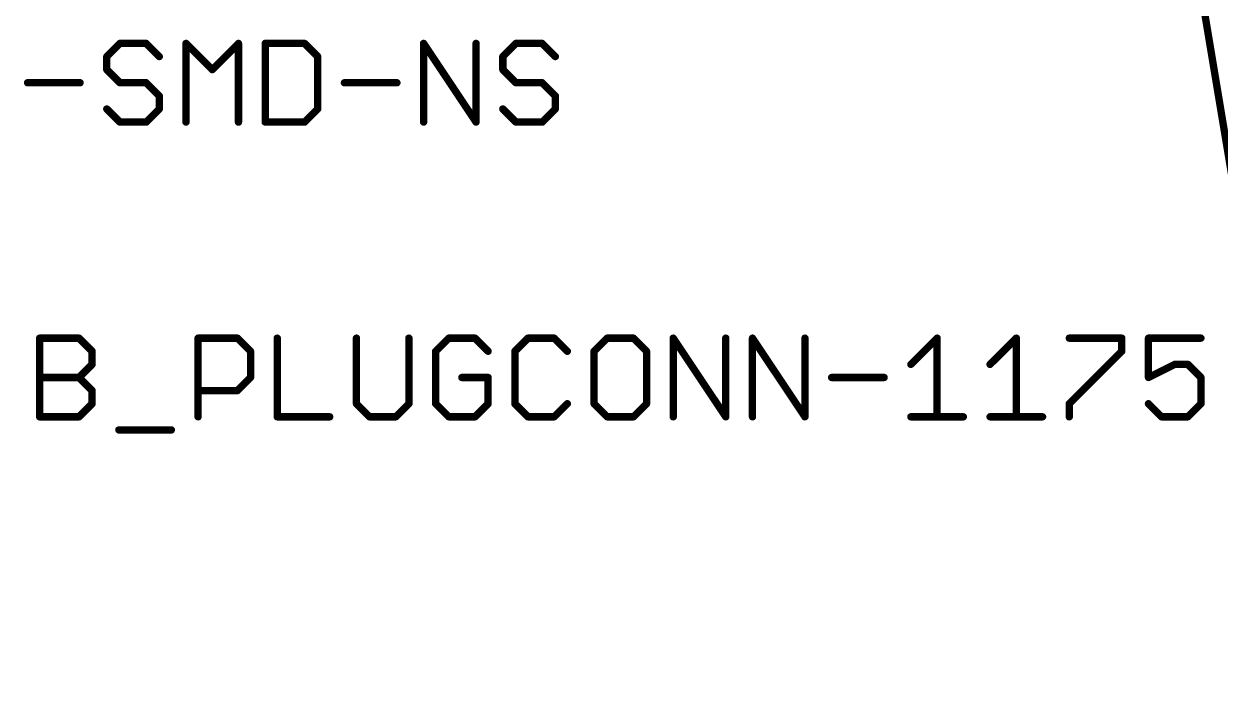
# Model space of a CAD drawing. Extents: x -12 to 175, y 0 to 78.
# Drawn here: x 130.78 to 155.51, y 12.62 to 26.24 of the extents above; entities that cross this region are included whole.
import ezdxf

# ---------------------------------------------------------------- set-up
doc = ezdxf.new("R2010")
doc.units = 0
doc.layers.add('91', color=82, linetype='CONTINUOUS')
doc.layers.add('96', color=253, linetype='CONTINUOUS')

msp = doc.modelspace()

# ---------------------------------------------------------------- linework, layer by layer
at = {"layer": '91', "const_width": 0.1524}
msp.add_lwpolyline([(157.48, 12.7), (154.94, 27.94)], dxfattribs=at)
at = {"layer": '96', "const_width": 0.1524}
for points in [[(132.7644, 25.8332), (132.4932, 25.562)], [(133.3067, 25.8332), (132.7644, 25.8332)], [(133.5779, 25.562), (133.3067, 25.8332)], [(134.1304, 24.2062), (134.1304, 25.8332)], [(134.1304, 25.8332), (134.6727, 25.2909)], [(134.6727, 25.2909), (135.2151, 25.8332)], [(135.2151, 25.8332), (135.2151, 24.2062)], [(135.7675, 25.8332), (135.7675, 24.2062)], [(136.581, 25.8332), (135.7675, 25.8332)], [(136.8522, 25.562), (136.581, 25.8332)], [(139.0419, 24.2062), (139.0419, 25.8332)], [(139.0419, 25.8332), (140.1265, 24.2062)], [(140.1265, 24.2062), (140.1265, 25.8332)], [(140.9502, 25.8332), (140.679, 25.562)], [(141.4925, 25.8332), (140.9502, 25.8332)], [(141.7637, 25.562), (141.4925, 25.8332)], [(132.4932, 25.562), (132.4932, 25.2909)], [(136.8522, 24.4774), (136.8522, 25.562)], [(140.679, 25.562), (140.679, 25.2909)], [(132.4932, 25.2909), (132.7644, 25.0197)], [(140.679, 25.2909), (140.9502, 25.0197)], [(130.8561, 25.0197), (131.9407, 25.0197)], [(132.7644, 25.0197), (133.3067, 25.0197)], [(133.3067, 25.0197), (133.5779, 24.7485)], [(137.4047, 25.0197), (138.4894, 25.0197)], [(140.9502, 25.0197), (141.4925, 25.0197)], [(141.4925, 25.0197), (141.7637, 24.7485)], [(133.5779, 24.7485), (133.5779, 24.4774)], [(141.7637, 24.7485), (141.7637, 24.4774)], [(132.7644, 24.2062), (132.4932, 24.4774)], [(133.5779, 24.4774), (133.3067, 24.2062)], [(136.581, 24.2062), (136.8522, 24.4774)], [(140.9502, 24.2062), (140.679, 24.4774)], [(141.7637, 24.4774), (141.4925, 24.2062)], [(133.3067, 24.2062), (132.7644, 24.2062)], [(135.7675, 24.2062), (136.581, 24.2062)], [(141.4925, 24.2062), (140.9502, 24.2062)], [(131.1049, 18.1102), (131.1049, 19.7372)], [(131.1049, 19.7372), (131.9184, 19.7372)], [(131.9184, 19.7372), (132.1895, 19.466)], [(134.3792, 18.1102), (134.3792, 19.7372)], [(134.3792, 19.7372), (135.1927, 19.7372)], [(135.1927, 19.7372), (135.4639, 19.466)], [(136.0164, 19.7372), (136.0164, 18.1102)], [(137.6535, 19.7372), (137.6535, 18.3814)], [(138.7382, 18.3814), (138.7382, 19.7372)], [(139.5618, 19.7372), (139.2907, 19.466)], [(140.1042, 19.7372), (139.5618, 19.7372)], [(140.3753, 19.466), (140.1042, 19.7372)], [(141.199, 19.7372), (140.9278, 19.466)], [(141.7413, 19.7372), (141.199, 19.7372)], [(142.0125, 19.466), (141.7413, 19.7372)], [(142.8361, 19.7372), (142.565, 19.466)], [(143.3785, 19.7372), (142.8361, 19.7372)], [(143.6496, 19.466), (143.3785, 19.7372)], [(144.2021, 18.1102), (144.2021, 19.7372)], [(144.2021, 19.7372), (145.2868, 18.1102)], [(145.2868, 18.1102), (145.2868, 19.7372)], [(145.8393, 18.1102), (145.8393, 19.7372)], [(145.8393, 19.7372), (146.924, 18.1102)], [(146.924, 18.1102), (146.924, 19.7372)], [(149.1136, 19.1949), (149.6559, 19.7372)], [(149.6559, 19.7372), (149.6559, 18.1102)], [(150.7508, 19.1949), (151.2931, 19.7372)], [(151.2931, 19.7372), (151.2931, 18.1102)], [(152.3879, 19.7372), (153.4726, 19.7372)], [(153.4726, 19.7372), (153.4726, 19.466)], [(155.1097, 19.7372), (154.0251, 19.7372)], [(154.0251, 19.7372), (154.0251, 18.9237)], [(132.1895, 19.466), (132.1895, 19.1949)], [(135.4639, 19.466), (135.4639, 18.9237)], [(139.2907, 19.466), (139.2907, 18.3814)], [(140.9278, 19.466), (140.9278, 18.3814)], [(142.565, 19.466), (142.565, 18.3814)], [(143.6496, 18.3814), (143.6496, 19.466)], [(153.4726, 19.466), (152.3879, 18.3814)], [(132.1895, 19.1949), (131.9184, 18.9237)], [(154.0251, 18.9237), (154.5674, 19.1949)], [(154.5674, 19.1949), (154.8386, 19.1949)], [(154.8386, 19.1949), (155.1097, 18.9237)], [(131.1049, 18.9237), (131.9184, 18.9237)], [(131.9184, 18.9237), (132.1895, 18.6525)], [(135.4639, 18.9237), (135.1927, 18.6525)], [(140.3753, 18.9237), (139.833, 18.9237)], [(140.3753, 18.3814), (140.3753, 18.9237)], [(147.4764, 18.9237), (148.5611, 18.9237)], [(155.1097, 18.9237), (155.1097, 18.3814)], [(132.1895, 18.6525), (132.1895, 18.3814)], [(135.1927, 18.6525), (134.3792, 18.6525)], [(132.1895, 18.3814), (131.9184, 18.1102)], [(137.6535, 18.3814), (137.9247, 18.1102)], [(138.467, 18.1102), (138.7382, 18.3814)], [(139.2907, 18.3814), (139.5618, 18.1102)], [(140.1042, 18.1102), (140.3753, 18.3814)], [(140.9278, 18.3814), (141.199, 18.1102)], [(141.7413, 18.1102), (142.0125, 18.3814)], [(142.565, 18.3814), (142.8361, 18.1102)], [(143.3785, 18.1102), (143.6496, 18.3814)], [(152.3879, 18.3814), (152.3879, 18.1102)], [(154.2962, 18.1102), (154.0251, 18.3814)], [(155.1097, 18.3814), (154.8386, 18.1102)], [(131.9184, 18.1102), (131.1049, 18.1102)], [(136.0164, 18.1102), (137.101, 18.1102)], [(137.9247, 18.1102), (138.467, 18.1102)], [(139.5618, 18.1102), (140.1042, 18.1102)], [(141.199, 18.1102), (141.7413, 18.1102)], [(142.8361, 18.1102), (143.3785, 18.1102)], [(149.1136, 18.1102), (150.1983, 18.1102)], [(150.7508, 18.1102), (151.8354, 18.1102)], [(154.8386, 18.1102), (154.2962, 18.1102)], [(132.742, 17.839), (133.8267, 17.839)]]:
    msp.add_lwpolyline(points, dxfattribs=at)
at = {"layer": '96', "const_width": 0.0762}
for points in [[(132.7644, 25.8713, 1), (132.7644, 25.7951)], [(132.7913, 25.8062, 1), (132.7375, 25.8601)], [(133.3337, 25.8601, 1), (133.2798, 25.8062)], [(133.3067, 25.7951, 1), (133.3067, 25.8713)], [(134.1573, 25.8601, 1), (134.1034, 25.8062)], [(134.1685, 25.8332, 1), (134.0923, 25.8332)], [(135.2532, 25.8332, 1), (135.177, 25.8332)], [(135.242, 25.8062, 1), (135.1881, 25.8601)], [(135.8056, 25.8332, 1), (135.7294, 25.8332)], [(135.7675, 25.8713, 1), (135.7675, 25.7951)], [(136.608, 25.8601, 1), (136.5541, 25.8062)], [(136.581, 25.7951, 1), (136.581, 25.8713)], [(139.08, 25.8332, 1), (139.0038, 25.8332)], [(139.0736, 25.8543, 1), (139.0102, 25.8121)], [(140.1646, 25.8332, 1), (140.0884, 25.8332)], [(140.9502, 25.8713, 1), (140.9502, 25.7951)], [(140.9771, 25.8062, 1), (140.9232, 25.8601)], [(141.5194, 25.8601, 1), (141.4656, 25.8062)], [(141.4925, 25.7951, 1), (141.4925, 25.8713)], [(132.5313, 25.562, 1), (132.4551, 25.562)], [(132.4663, 25.589, 1), (132.5202, 25.5351)], [(133.551, 25.5351, 1), (133.6048, 25.589)], [(136.8903, 25.562, 1), (136.8141, 25.562)], [(136.8253, 25.5351, 1), (136.8791, 25.589)], [(140.7171, 25.562, 1), (140.6409, 25.562)], [(140.6521, 25.589, 1), (140.706, 25.5351)], [(141.7367, 25.5351, 1), (141.7906, 25.589)], [(132.5202, 25.3178, 1), (132.4663, 25.2639)], [(132.4551, 25.2909, 1), (132.5313, 25.2909)], [(134.6458, 25.3178, 1), (134.6997, 25.2639)], [(134.6458, 25.2639, 1), (134.6997, 25.3178)], [(140.706, 25.3178, 1), (140.6521, 25.2639)], [(140.6409, 25.2909, 1), (140.7171, 25.2909)], [(130.8561, 25.0578, 1), (130.8561, 24.9816)], [(131.9407, 24.9816, 1), (131.9407, 25.0578)], [(132.7644, 25.0578, 1), (132.7644, 24.9816)], [(132.7375, 24.9928, 1), (132.7913, 25.0466)], [(133.3337, 25.0466, 1), (133.2798, 24.9928)], [(133.3067, 24.9816, 1), (133.3067, 25.0578)], [(137.4047, 25.0578, 1), (137.4047, 24.9816)], [(138.4894, 24.9816, 1), (138.4894, 25.0578)], [(140.9502, 25.0578, 1), (140.9502, 24.9816)], [(140.9232, 24.9928, 1), (140.9771, 25.0466)], [(141.5195, 25.0466, 1), (141.4656, 24.9928)], [(141.4925, 24.9816, 1), (141.4925, 25.0578)], [(133.616, 24.7485, 1), (133.5398, 24.7485)], [(133.551, 24.7216, 1), (133.6048, 24.7755)], [(141.8018, 24.7485, 1), (141.7256, 24.7485)], [(141.7367, 24.7216, 1), (141.7906, 24.7755)], [(132.5202, 24.5043, 1), (132.4663, 24.4504)], [(133.5398, 24.4774, 1), (133.616, 24.4774)], [(133.6048, 24.4504, 1), (133.551, 24.5043)], [(136.8141, 24.4774, 1), (136.8903, 24.4774)], [(136.8791, 24.4504, 1), (136.8253, 24.5043)], [(140.706, 24.5043, 1), (140.6521, 24.4504)], [(141.7256, 24.4774, 1), (141.8018, 24.4774)], [(141.7906, 24.4504, 1), (141.7367, 24.5043)], [(132.7644, 24.2443, 1), (132.7644, 24.1681)], [(132.7375, 24.1793, 1), (132.7913, 24.2331)], [(133.2798, 24.2331, 1), (133.3337, 24.1793)], [(133.3067, 24.1681, 1), (133.3067, 24.2443)], [(134.0923, 24.2062, 1), (134.1685, 24.2062)], [(135.177, 24.2062, 1), (135.2532, 24.2062)], [(135.7675, 24.2443, 1), (135.7675, 24.1681)], [(135.7294, 24.2062, 1), (135.8056, 24.2062)], [(136.5541, 24.2331, 1), (136.608, 24.1793)], [(136.581, 24.1681, 1), (136.581, 24.2443)], [(139.0038, 24.2062, 1), (139.08, 24.2062)], [(140.0884, 24.2062, 1), (140.1646, 24.2062)], [(140.0948, 24.1851, 1), (140.1582, 24.2273)], [(140.9502, 24.2443, 1), (140.9502, 24.1681)], [(140.9232, 24.1793, 1), (140.9771, 24.2331)], [(141.4656, 24.2331, 1), (141.5194, 24.1793)], [(141.4925, 24.1681, 1), (141.4925, 24.2443)], [(131.143, 19.7372, 1), (131.0668, 19.7372)], [(131.1049, 19.7753, 1), (131.1049, 19.6991)], [(131.9453, 19.7641, 1), (131.8914, 19.7102)], [(131.9184, 19.6991, 1), (131.9184, 19.7753)], [(134.4173, 19.7372, 1), (134.3411, 19.7372)], [(134.3792, 19.7753, 1), (134.3792, 19.6991)], [(135.2196, 19.7641, 1), (135.1658, 19.7102)], [(135.1927, 19.6991, 1), (135.1927, 19.7753)], [(136.0545, 19.7372, 1), (135.9783, 19.7372)], [(137.6916, 19.7372, 1), (137.6154, 19.7372)], [(138.7763, 19.7372, 1), (138.7001, 19.7372)], [(139.5618, 19.7753, 1), (139.5618, 19.6991)], [(139.5888, 19.7102, 1), (139.5349, 19.7641)], [(140.1311, 19.7641, 1), (140.0772, 19.7102)], [(140.1042, 19.6991, 1), (140.1042, 19.7753)], [(141.199, 19.7753, 1), (141.199, 19.6991)], [(141.2259, 19.7102, 1), (141.172, 19.7641)], [(141.7683, 19.7641, 1), (141.7144, 19.7102)], [(141.7413, 19.6991, 1), (141.7413, 19.7753)], [(142.8361, 19.7753, 1), (142.8361, 19.6991)], [(142.8631, 19.7102, 1), (142.8092, 19.7641)], [(143.4054, 19.7641, 1), (143.3515, 19.7102)], [(143.3785, 19.6991, 1), (143.3785, 19.7753)], [(144.2402, 19.7372, 1), (144.164, 19.7372)], [(144.2338, 19.7583, 1), (144.1704, 19.7161)], [(145.3249, 19.7372, 1), (145.2487, 19.7372)], [(145.8774, 19.7372, 1), (145.8012, 19.7372)], [(145.871, 19.7583, 1), (145.8076, 19.7161)], [(146.9621, 19.7372, 1), (146.8859, 19.7372)], [(149.694, 19.7372, 1), (149.6178, 19.7372)], [(149.6829, 19.7102, 1), (149.629, 19.7641)], [(151.3312, 19.7372, 1), (151.255, 19.7372)], [(151.32, 19.7102, 1), (151.2661, 19.7641)], [(152.3879, 19.7753, 1), (152.3879, 19.6991)], [(153.5107, 19.7372, 1), (153.4345, 19.7372)], [(153.4726, 19.6991, 1), (153.4726, 19.7753)], [(154.0251, 19.7753, 1), (154.0251, 19.6991)], [(154.0632, 19.7372, 1), (153.987, 19.7372)], [(155.1097, 19.6991, 1), (155.1097, 19.7753)], [(132.2276, 19.466, 1), (132.1514, 19.466)], [(135.502, 19.466, 1), (135.4258, 19.466)], [(139.3288, 19.466, 1), (139.2526, 19.466)], [(140.9659, 19.466, 1), (140.8897, 19.466)], [(142.6031, 19.466, 1), (142.5269, 19.466)], [(143.6877, 19.466, 1), (143.6115, 19.466)], [(153.4995, 19.4391, 1), (153.4456, 19.493)], [(132.1626, 19.4391, 1), (132.2165, 19.493)], [(135.4369, 19.4391, 1), (135.4908, 19.493)], [(139.2637, 19.493, 1), (139.3176, 19.4391)], [(140.3484, 19.4391, 1), (140.4023, 19.493)], [(140.9009, 19.493, 1), (140.9548, 19.4391)], [(141.9855, 19.4391, 1), (142.0394, 19.493)], [(142.538, 19.493, 1), (142.5919, 19.4391)], [(143.6227, 19.4391, 1), (143.6766, 19.493)], [(153.4345, 19.466, 1), (153.5107, 19.466)], [(132.1514, 19.1949, 1), (132.2276, 19.1949)], [(132.2165, 19.1679, 1), (132.1626, 19.2218)], [(149.0867, 19.2218, 1), (149.1405, 19.1679)], [(150.7238, 19.2218, 1), (150.7777, 19.1679)], [(154.5674, 19.233, 1), (154.5674, 19.1568)], [(154.5844, 19.1608, 1), (154.5504, 19.2289)], [(154.8655, 19.2218, 1), (154.8116, 19.1679)], [(154.8386, 19.1568, 1), (154.8386, 19.233)], [(131.1049, 18.9618, 1), (131.1049, 18.8856)], [(131.9453, 18.9506, 1), (131.8914, 18.8968)], [(131.8914, 18.9506, 1), (131.9453, 18.8968)], [(131.9184, 18.8856, 1), (131.9184, 18.9618)], [(135.4258, 18.9237, 1), (135.502, 18.9237)], [(135.4908, 18.8968, 1), (135.4369, 18.9506)], [(139.833, 18.9618, 1), (139.833, 18.8856)], [(140.4134, 18.9237, 1), (140.3372, 18.9237)], [(140.3753, 18.8856, 1), (140.3753, 18.9618)], [(147.4764, 18.9618, 1), (147.4764, 18.8856)], [(148.5611, 18.8856, 1), (148.5611, 18.9618)], [(154.008, 18.9578, 1), (154.0421, 18.8896)], [(153.987, 18.9237, 1), (154.0632, 18.9237)], [(155.1478, 18.9237, 1), (155.0716, 18.9237)], [(155.0828, 18.8968, 1), (155.1367, 18.9506)], [(132.2276, 18.6525, 1), (132.1514, 18.6525)], [(132.1626, 18.6256, 1), (132.2165, 18.6795)], [(134.3792, 18.6906, 1), (134.3792, 18.6144)], [(135.1658, 18.6795, 1), (135.2196, 18.6256)], [(135.1927, 18.6144, 1), (135.1927, 18.6906)], [(132.1514, 18.3814, 1), (132.2276, 18.3814)], [(132.2165, 18.3544, 1), (132.1626, 18.4083)], [(137.6805, 18.4083, 1), (137.6266, 18.3544)], [(137.6154, 18.3814, 1), (137.6916, 18.3814)], [(138.7001, 18.3814, 1), (138.7763, 18.3814)], [(138.7651, 18.3544, 1), (138.7112, 18.4083)], [(139.3176, 18.4083, 1), (139.2637, 18.3544)], [(139.2526, 18.3814, 1), (139.3288, 18.3814)], [(140.3372, 18.3814, 1), (140.4134, 18.3814)], [(140.4023, 18.3544, 1), (140.3484, 18.4083)], [(140.9548, 18.4083, 1), (140.9009, 18.3544)], [(140.8897, 18.3814, 1), (140.9659, 18.3814)], [(142.0394, 18.3544, 1), (141.9855, 18.4083)], [(142.5919, 18.4083, 1), (142.538, 18.3544)], [(142.5269, 18.3814, 1), (142.6031, 18.3814)], [(143.6115, 18.3814, 1), (143.6877, 18.3814)], [(143.6766, 18.3544, 1), (143.6227, 18.4083)], [(152.426, 18.3814, 1), (152.3498, 18.3814)], [(152.361, 18.4083, 1), (152.4149, 18.3544)], [(154.052, 18.4083, 1), (153.9981, 18.3544)], [(155.0716, 18.3814, 1), (155.1478, 18.3814)], [(155.1367, 18.3544, 1), (155.0828, 18.4083)], [(131.1049, 18.1483, 1), (131.1049, 18.0721)], [(131.0668, 18.1102, 1), (131.143, 18.1102)], [(131.8914, 18.1371, 1), (131.9453, 18.0833)], [(131.9184, 18.0721, 1), (131.9184, 18.1483)], [(134.3411, 18.1102, 1), (134.4173, 18.1102)], [(136.0164, 18.1483, 1), (136.0164, 18.0721)], [(135.9783, 18.1102, 1), (136.0545, 18.1102)], [(137.101, 18.0721, 1), (137.101, 18.1483)], [(137.9247, 18.1483, 1), (137.9247, 18.0721)], [(137.8977, 18.0833, 1), (137.9516, 18.1371)], [(138.4401, 18.1371, 1), (138.4939, 18.0833)], [(138.467, 18.0721, 1), (138.467, 18.1483)], [(139.5618, 18.1483, 1), (139.5618, 18.0721)], [(139.5349, 18.0833, 1), (139.5888, 18.1371)], [(140.0772, 18.1371, 1), (140.1311, 18.0833)], [(140.1042, 18.0721, 1), (140.1042, 18.1483)], [(141.199, 18.1483, 1), (141.199, 18.0721)], [(141.172, 18.0833, 1), (141.2259, 18.1371)], [(141.7144, 18.1371, 1), (141.7683, 18.0833)], [(141.7413, 18.0721, 1), (141.7413, 18.1483)], [(142.8361, 18.1483, 1), (142.8361, 18.0721)], [(142.8092, 18.0833, 1), (142.8631, 18.1371)], [(143.3515, 18.1371, 1), (143.4054, 18.0833)], [(143.3785, 18.0721, 1), (143.3785, 18.1483)], [(144.164, 18.1102, 1), (144.2402, 18.1102)], [(145.2487, 18.1102, 1), (145.3249, 18.1102)], [(145.2551, 18.0891, 1), (145.3185, 18.1313)], [(145.8012, 18.1102, 1), (145.8774, 18.1102)], [(146.8859, 18.1102, 1), (146.9621, 18.1102)], [(146.8923, 18.0891, 1), (146.9557, 18.1313)], [(149.1136, 18.1483, 1), (149.1136, 18.0721)], [(149.6178, 18.1102, 1), (149.694, 18.1102)], [(150.1983, 18.0721, 1), (150.1983, 18.1483)], [(150.7508, 18.1483, 1), (150.7508, 18.0721)], [(151.255, 18.1102, 1), (151.3312, 18.1102)], [(151.8354, 18.0721, 1), (151.8354, 18.1483)], [(152.3498, 18.1102, 1), (152.426, 18.1102)], [(154.2962, 18.1483, 1), (154.2962, 18.0721)], [(154.2693, 18.0833, 1), (154.3232, 18.1371)], [(154.8116, 18.1371, 1), (154.8655, 18.0833)], [(154.8386, 18.0721, 1), (154.8386, 18.1483)], [(132.742, 17.8771, 1), (132.742, 17.8009)], [(133.8267, 17.8009, 1), (133.8267, 17.8771)]]:
    msp.add_lwpolyline(points, format="xyb", dxfattribs=at)

doc.saveas('drawing.dxf')
